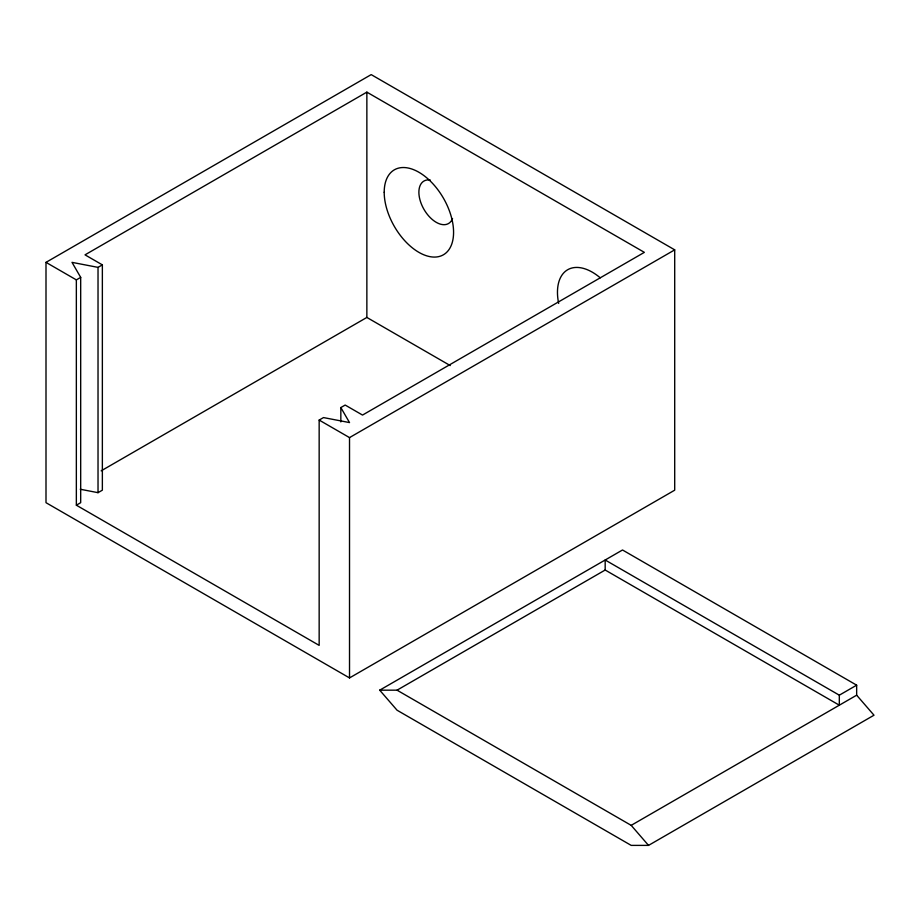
<?xml version="1.0" encoding="UTF-8"?>
<svg xmlns="http://www.w3.org/2000/svg" width="920" height="920" viewBox="0 0 920 920"><rect width="100%" height="100%" fill="white"/><g stroke="black" fill="none" stroke-linecap="round" stroke-linejoin="round"><path stroke-width="1.38" d="M46 262.361L371.197 74.612L674.705 249.849L674.705 490.176L349.519 677.925L46 502.688L46 262.361L76.349 279.887L80.684 277.38L72.013 262.361L98.026 267.375L102.361 264.868L102.361 490.176L98.026 492.671L80.235 489.244M340.837 421.912L340.837 407.56L345.172 405.053L362.526 415.069L644.356 252.356L366.861 92.138L85.02 254.851L102.361 264.868M101.165 470.844L366.861 317.446L450.236 365.573M76.349 279.887L76.349 505.195L80.684 502.688L80.684 277.38M76.349 505.195L319.159 645.38L319.159 420.072L323.495 417.577L349.519 422.579L340.837 407.56M319.159 420.072L349.519 437.598L674.705 249.849M379.707 690.172L622.518 549.987L856.658 685.17L856.658 695.186L874 715.208L648.531 845.388L631.189 845.388L397.049 710.206L379.707 690.172L397.049 690.172L605.176 570.02L839.316 705.192L839.316 695.186L605.176 560.004L605.176 570.02M839.316 695.186L856.658 685.17M397.049 690.172L631.189 825.355L856.658 695.186M631.189 825.355L648.531 845.388M366.861 92.138L366.861 317.446M349.519 437.598L349.519 677.925M98.026 267.375L98.026 492.671M558.659 303.416A49.289 28.451 60 0 1 600.242 277.817M452.536 218.546A24.529 14.156 60 0 1 423.97 209.369A24.529 14.156 60 0 1 430.307 180.044M384.203 192.268A49.059 28.324 60 0 0 436.229 257.002A49.059 28.324 60 0 0 436.229 187.623A49.059 28.324 60 0 0 384.203 192.268"/></g></svg>
